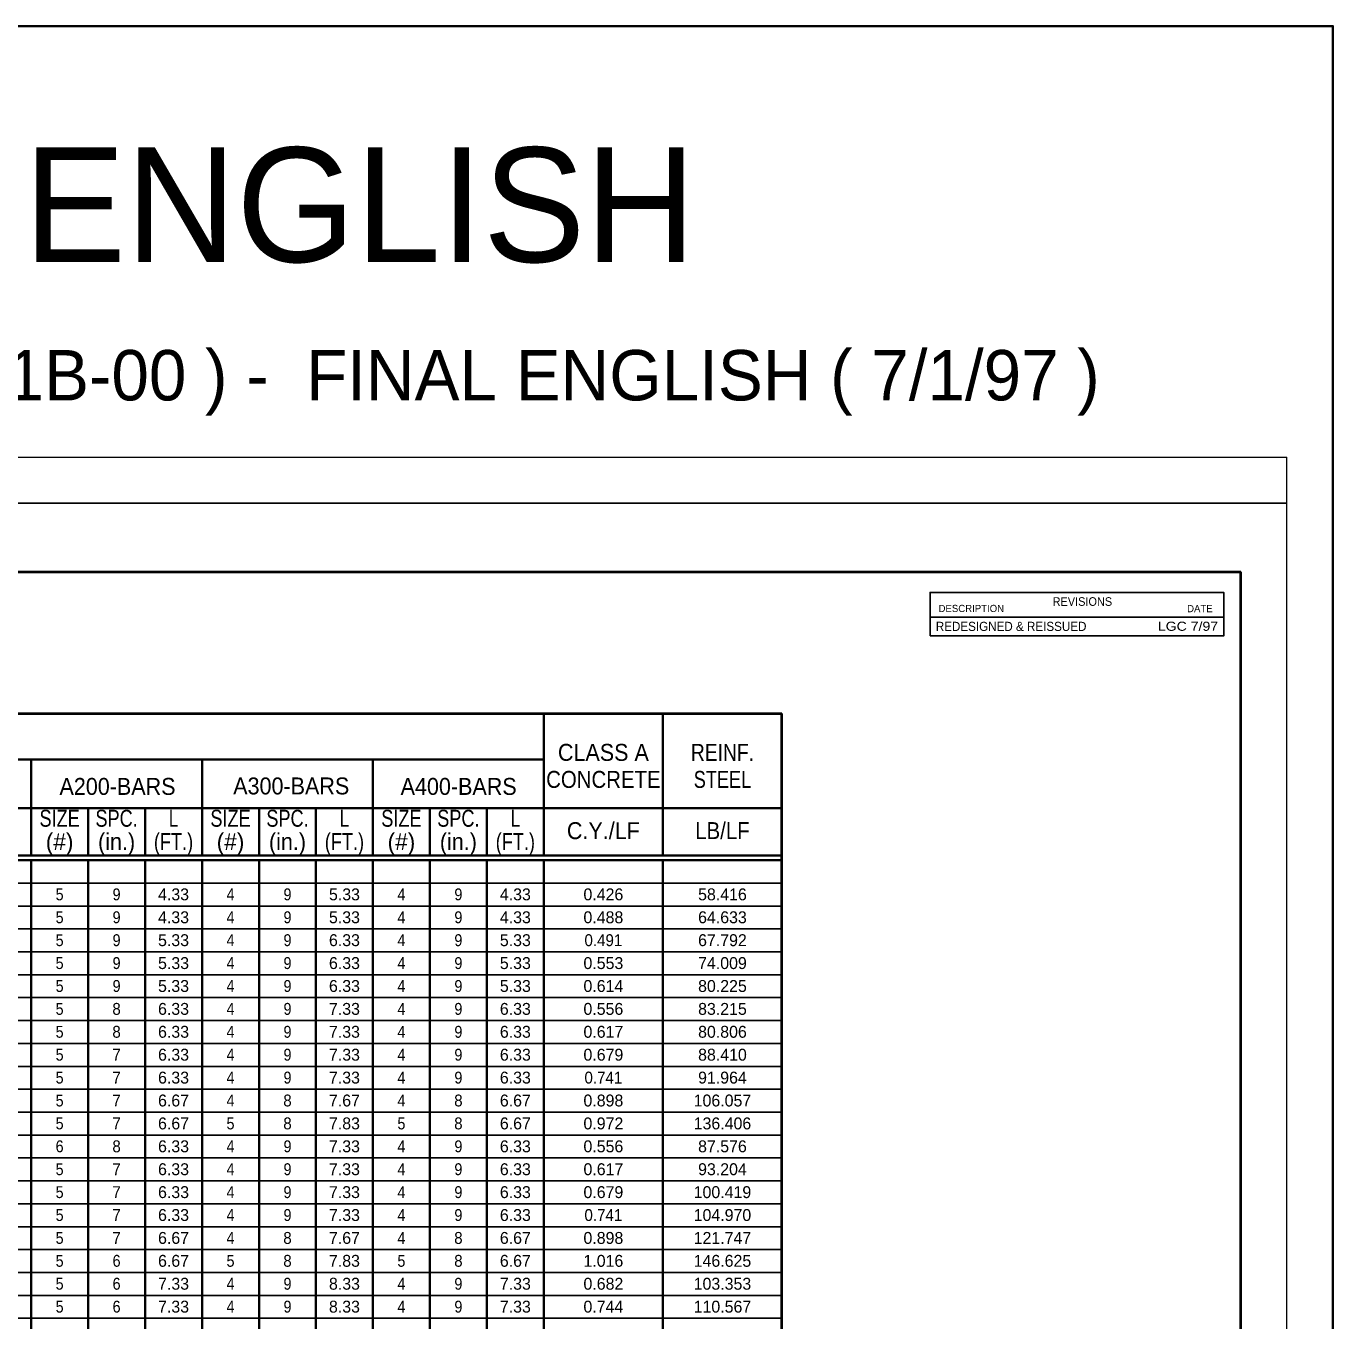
# Model space of a CAD drawing. Extents: x -55 to 315, y -59 to 225.
# Drawn here: x 172.4 to 315, y 84.2 to 225.5 of the extents above; entities that cross this region are included whole.
import ezdxf
from ezdxf.enums import TextEntityAlignment as Align

# ---------------------------------------------------------------- set-up
doc = ezdxf.new("R2010")
doc.units = 0
doc.header["$LTSCALE"] = 0.52
for name, color, linetype, lineweight in [('1', 7, 'Continuous', 35), ('25', 7, 'Continuous', 25), ('60', 7, 'Continuous', 25)]:
    doc.layers.add(name, color=color, linetype=linetype, lineweight=lineweight)
doc.layers.add('2', color=7, linetype='Continuous')

msp = doc.modelspace()

# ---------------------------------------------------------------- linework, layer by layer
at = {"layer": '1', "lineweight": 13}
for p in [(-50.0064, 178.4377), (309.9936, -51.5623)]:
    msp.add_line(p, (309.9936, 178.4377), dxfattribs=at)
at = {"layer": '1', "lineweight": 40}
for p, q in [((-20.0064, 165.9377), (304.9936, 165.9377)), ((304.9936, -39.0623), (304.9936, 165.9377)), ((28.9194, 150.4485), (254.8811, 150.4485)), ((254.8811, 134.4485), (254.8811, 150.4485)), ((254.8811, -0.5515), (254.8811, 134.4485))]:
    msp.add_line(p, q, dxfattribs=at)
at = {"layer": '1'}
for p, q in [((228.8811, 134.9485), (228.8811, 150.4485)), ((241.8811, 134.9485), (241.8811, 150.4485)), ((172.9011, 134.9485), (172.9011, 145.4485)), ((191.5611, 134.9485), (191.5611, 145.4485)), ((210.2211, 134.9485), (210.2211, 145.4485)), ((60.9411, 140.1393), (254.8811, 140.1393)), ((179.1211, 134.9485), (179.1211, 140.1393)), ((185.3411, 134.9485), (185.3411, 140.1393)), ((197.7811, 134.9485), (197.7811, 140.1393)), ((204.0011, 134.9485), (204.0011, 140.1393)), ((216.4411, 134.9485), (216.4411, 140.1393)), ((222.6611, 134.9485), (222.6611, 140.1393)), ((28.9194, 134.9485), (254.8811, 134.9485)), ((28.9194, 134.4485), (254.8811, 134.4485)), ((172.9011, -0.5515), (172.9011, 134.4485)), ((179.1211, -0.5515), (179.1211, 134.4485)), ((185.3411, -0.5515), (185.3411, 134.4485)), ((191.5611, -0.5515), (191.5611, 134.4485)), ((197.7811, -0.5515), (197.7811, 134.4485)), ((204.0011, -0.5515), (204.0011, 134.4485)), ((210.2211, -0.5515), (210.2211, 134.4485)), ((216.4411, -0.5515), (216.4411, 134.4485)), ((222.6611, -0.5515), (222.6611, 134.4485)), ((228.8811, -0.5515), (228.8811, 134.4485)), ((241.8811, -0.5515), (241.8811, 134.4485))]:
    msp.add_line(p, q, dxfattribs=at)
msp.add_lwpolyline([(-54.6806, -58.5657), (315.0286, -58.5657), (315.0286, 225.4868), (-54.6806, 225.4868)], close=True, dxfattribs=at)
at = {"layer": '1', "lineweight": 25}
msp.add_lwpolyline([(-35.0064, -46.5623), (-35.0064, 173.4377), (309.9936, 173.4377)], dxfattribs=at)
at = {"layer": '1'}
msp.add_lwpolyline([(28.9194, 145.4485), (60.9411, 145.4485), (228.8811, 145.4485)], dxfattribs=at)
at = {"layer": '25'}
msp.add_line((271.0461, 160.9777), (303.1111, 160.9777), dxfattribs=at)
msp.add_lwpolyline([(271.0461, 158.931), (303.1169, 158.931), (303.1169, 163.686), (271.0461, 163.686)], close=True, dxfattribs=at)
at = {"layer": '60'}
for p, q in [((-3.1814, 131.9485), (254.8811, 131.9485)), ((15.4786, 129.4485), (254.8811, 129.4485)), ((-3.1814, 126.9485), (254.8811, 126.9485)), ((15.4786, 124.4485), (254.8811, 124.4485)), ((15.4786, 121.9485), (254.8811, 121.9485)), ((-3.1814, 119.4485), (254.8811, 119.4485)), ((15.4786, 116.9485), (254.8811, 116.9485)), ((15.4786, 114.4485), (254.8811, 114.4485)), ((15.4786, 111.9485), (254.8811, 111.9485)), ((15.4786, 109.4485), (254.8811, 109.4485)), ((15.4786, 106.9485), (254.8811, 106.9485)), ((-2.9839, 104.4485), (254.8811, 104.4485)), ((15.4786, 101.9485), (254.8811, 101.9485)), ((15.4786, 99.4485), (254.8811, 99.4485)), ((15.4786, 96.9485), (254.8811, 96.9485)), ((15.4786, 94.4485), (254.8811, 94.4485)), ((15.4786, 91.9485), (254.8811, 91.9485)), ((-3.1814, 89.4485), (254.8811, 89.4485)), ((15.4786, 86.9485), (254.8811, 86.9485)), ((15.4786, 84.4485), (254.8811, 84.4485))]:
    msp.add_line(p, q, dxfattribs=at)

# ---------------------------------------------------------------- texts
at = {"layer": '1'}
for s, height, p in [('1988/96 SPECS - FINAL ENGLISH', 12.5, (114.4782, 199.7435)), ('( p. 54A ) ONE CELL REINF. CONC. BOX CULVERT - ( RCB1-1B-00 ) -  FINAL ENGLISH ( 7/1/97 )', 5.5, (126.0952, 184.6352))]:
    msp.add_text(s, height=height, dxfattribs=at).set_placement(p, align=Align.CENTER)
at = {"layer": '2'}
for s, height, width, p in [('CLASS A', 1.85, 0.95, (235.3807, 145.2935)), ('REINF.', 1.85, 0.85, (248.3815, 145.2935)), ('CONCRETE', 1.85, 0.9, (235.3811, 142.3435)), ('STEEL', 1.85, 0.8, (248.3807, 142.3435)), ('A200-BARS', 1.85, 0.95, (182.3319, 141.5785)), ('A300-BARS', 1.85, 0.95, (201.3011, 141.6277)), ('A400-BARS', 1.85, 0.95, (219.5794, 141.5785)), ('SIZE', 1.85, 0.8, (176.0107, 138.1002)), ('SPC.', 1.85, 0.8, (182.2302, 138.1002)), ('L', 1.85, 0.75, (188.4507, 138.1002)), ('SIZE', 1.85, 0.8, (194.6707, 138.1002)), ('SPC.', 1.85, 0.8, (200.8902, 138.1002)), ('L', 1.85, 0.75, (207.1107, 138.1002)), ('SIZE', 1.85, 0.8, (213.3307, 138.1002)), ('SPC.', 1.85, 0.8, (219.5503, 138.1002)), ('L', 1.85, 0.75, (225.7707, 138.1002)), ('C.Y./LF', 1.85, 0.95, (235.3811, 136.7502)), ('LB/LF', 1.85, 0.9, (248.3811, 136.7552)), ('(in.)', 1.85, 0.95, (182.2302, 135.5502)), ('(FT.)', 1.85, 0.8, (188.4498, 135.5502)), ('(in.)', 1.85, 0.95, (200.8902, 135.5502)), ('(FT.)', 1.85, 0.8, (207.1098, 135.5502)), ('(in.)', 1.85, 0.95, (219.5503, 135.5502)), ('(FT.)', 1.85, 0.8, (225.7698, 135.5502)), ('5', 1.3, 0.9, (176.0107, 130.0693)), ('9', 1.3, 0.9, (182.2315, 130.0693)), ('4', 1.3, 0.9, (194.6707, 130.0693)), ('9', 1.3, 0.9, (200.8915, 130.0693)), ('4', 1.3, 0.9, (213.3307, 130.0693)), ('9', 1.3, 0.9, (219.5515, 130.0693)), ('5', 1.3, 0.9, (176.0107, 127.5693)), ('9', 1.3, 0.9, (182.2315, 127.5693)), ('4', 1.3, 0.9, (194.6707, 127.5693)), ('9', 1.3, 0.9, (200.8915, 127.5693)), ('4', 1.3, 0.9, (213.3307, 127.5693)), ('9', 1.3, 0.9, (219.5515, 127.5693)), ('5', 1.3, 0.9, (176.0107, 125.0693)), ('9', 1.3, 0.9, (182.2315, 125.0693)), ('4', 1.3, 0.9, (194.6707, 125.0693)), ('9', 1.3, 0.9, (200.8915, 125.0693)), ('4', 1.3, 0.9, (213.3307, 125.0693)), ('9', 1.3, 0.9, (219.5515, 125.0693)), ('0.491', 1.3, 0.95, (235.3811, 125.0693)), ('5', 1.3, 0.9, (176.0107, 122.5693)), ('9', 1.3, 0.9, (182.2315, 122.5693)), ('4', 1.3, 0.9, (194.6707, 122.5693)), ('9', 1.3, 0.9, (200.8915, 122.5693)), ('4', 1.3, 0.9, (213.3307, 122.5693)), ('9', 1.3, 0.9, (219.5515, 122.5693)), ('5', 1.3, 0.9, (176.0107, 120.0693)), ('9', 1.3, 0.9, (182.2315, 120.0693)), ('4', 1.3, 0.9, (194.6707, 120.0693)), ('9', 1.3, 0.9, (200.8915, 120.0693)), ('4', 1.3, 0.9, (213.3307, 120.0693)), ('9', 1.3, 0.9, (219.5515, 120.0693)), ('5', 1.3, 0.9, (176.0107, 117.5693)), ('8', 1.3, 0.95, (182.2311, 117.5693)), ('4', 1.3, 0.9, (194.6707, 117.5693)), ('9', 1.3, 0.9, (200.8915, 117.5693)), ('4', 1.3, 0.9, (213.3307, 117.5693)), ('9', 1.3, 0.9, (219.5515, 117.5693)), ('5', 1.3, 0.9, (176.0107, 115.0693)), ('8', 1.3, 0.95, (182.2311, 115.0693)), ('4', 1.3, 0.9, (194.6707, 115.0693)), ('9', 1.3, 0.9, (200.8915, 115.0693)), ('4', 1.3, 0.9, (213.3307, 115.0693)), ('9', 1.3, 0.9, (219.5515, 115.0693)), ('5', 1.3, 0.9, (176.0107, 112.5693)), ('7', 1.3, 0.95, (182.2315, 112.5693)), ('4', 1.3, 0.9, (194.6707, 112.5693)), ('9', 1.3, 0.9, (200.8915, 112.5693)), ('4', 1.3, 0.9, (213.3307, 112.5693)), ('9', 1.3, 0.9, (219.5515, 112.5693)), ('5', 1.3, 0.9, (176.0107, 110.0693)), ('7', 1.3, 0.95, (182.2315, 110.0693)), ('4', 1.3, 0.9, (194.6707, 110.0693)), ('9', 1.3, 0.9, (200.8915, 110.0693)), ('4', 1.3, 0.9, (213.3307, 110.0693)), ('9', 1.3, 0.9, (219.5515, 110.0693)), ('0.741', 1.3, 0.95, (235.3811, 110.0693)), ('5', 1.3, 0.9, (176.0107, 107.5693)), ('7', 1.3, 0.95, (182.2315, 107.5693)), ('4', 1.3, 0.9, (194.6707, 107.5693)), ('8', 1.3, 0.95, (200.8911, 107.5693)), ('4', 1.3, 0.9, (213.3307, 107.5693)), ('8', 1.3, 0.95, (219.5511, 107.5693)), ('5', 1.3, 0.9, (176.0107, 105.0693)), ('7', 1.3, 0.95, (182.2315, 105.0693)), ('5', 1.3, 0.9, (194.6707, 105.0693)), ('8', 1.3, 0.95, (200.8911, 105.0693)), ('5', 1.3, 0.9, (213.3307, 105.0693)), ('8', 1.3, 0.95, (219.5511, 105.0693)), ('6', 1.3, 0.9, (176.0107, 102.5693)), ('8', 1.3, 0.95, (182.2311, 102.5693)), ('4', 1.3, 0.9, (194.6707, 102.5693)), ('9', 1.3, 0.9, (200.8915, 102.5693)), ('4', 1.3, 0.9, (213.3307, 102.5693)), ('9', 1.3, 0.9, (219.5515, 102.5693)), ('5', 1.3, 0.9, (176.0107, 100.0693)), ('7', 1.3, 0.95, (182.2315, 100.0693)), ('4', 1.3, 0.9, (194.6707, 100.0693)), ('9', 1.3, 0.9, (200.8915, 100.0693)), ('4', 1.3, 0.9, (213.3307, 100.0693)), ('9', 1.3, 0.9, (219.5515, 100.0693)), ('5', 1.3, 0.9, (176.0107, 97.5693)), ('7', 1.3, 0.95, (182.2315, 97.5693)), ('4', 1.3, 0.9, (194.6707, 97.5693)), ('9', 1.3, 0.9, (200.8915, 97.5693)), ('4', 1.3, 0.9, (213.3307, 97.5693)), ('9', 1.3, 0.9, (219.5515, 97.5693)), ('5', 1.3, 0.9, (176.0107, 95.0693)), ('7', 1.3, 0.95, (182.2315, 95.0693)), ('4', 1.3, 0.9, (194.6707, 95.0693)), ('9', 1.3, 0.9, (200.8915, 95.0693)), ('4', 1.3, 0.9, (213.3307, 95.0693)), ('9', 1.3, 0.9, (219.5515, 95.0693)), ('0.741', 1.3, 0.95, (235.3811, 95.0693)), ('5', 1.3, 0.9, (176.0107, 92.5693)), ('7', 1.3, 0.95, (182.2315, 92.5693)), ('4', 1.3, 0.9, (194.6707, 92.5693)), ('8', 1.3, 0.95, (200.8911, 92.5693)), ('4', 1.3, 0.9, (213.3307, 92.5693)), ('8', 1.3, 0.95, (219.5511, 92.5693)), ('5', 1.3, 0.9, (176.0107, 90.0693)), ('6', 1.3, 0.9, (182.2307, 90.0693)), ('5', 1.3, 0.9, (194.6707, 90.0693)), ('8', 1.3, 0.95, (200.8911, 90.0693)), ('5', 1.3, 0.9, (213.3307, 90.0693)), ('8', 1.3, 0.95, (219.5511, 90.0693)), ('5', 1.3, 0.9, (176.0107, 87.5693)), ('6', 1.3, 0.9, (182.2307, 87.5693)), ('4', 1.3, 0.9, (194.6707, 87.5693)), ('9', 1.3, 0.9, (200.8915, 87.5693)), ('4', 1.3, 0.9, (213.3307, 87.5693)), ('9', 1.3, 0.9, (219.5515, 87.5693)), ('5', 1.3, 0.9, (176.0107, 85.0693)), ('6', 1.3, 0.9, (182.2307, 85.0693)), ('4', 1.3, 0.9, (194.6707, 85.0693)), ('9', 1.3, 0.9, (200.8915, 85.0693)), ('4', 1.3, 0.9, (213.3307, 85.0693)), ('9', 1.3, 0.9, (219.5515, 85.0693))]:
    msp.add_text(s, height=height, dxfattribs=dict(at, width=width)).set_placement(p, align=Align.CENTER)
for s, height, p in [('(#)', 1.85, (176.0107, 135.5502)), ('(#)', 1.85, (194.6707, 135.5502)), ('(#)', 1.85, (213.3307, 135.5502)), ('4.33', 1.3, (188.4507, 130.0693)), ('5.33', 1.3, (207.1107, 130.0693)), ('4.33', 1.3, (225.7707, 130.0693)), ('0.426', 1.3, (235.3807, 130.0693)), ('58.416', 1.3, (248.3811, 130.0693)), ('4.33', 1.3, (188.4507, 127.5693)), ('5.33', 1.3, (207.1107, 127.5693)), ('4.33', 1.3, (225.7707, 127.5693)), ('0.488', 1.3, (235.3811, 127.5693)), ('64.633', 1.3, (248.3811, 127.5693)), ('5.33', 1.3, (188.4507, 125.0693)), ('6.33', 1.3, (207.1107, 125.0693)), ('5.33', 1.3, (225.7707, 125.0693)), ('67.792', 1.3, (248.3815, 125.0693)), ('5.33', 1.3, (188.4507, 122.5693)), ('6.33', 1.3, (207.1107, 122.5693)), ('5.33', 1.3, (225.7707, 122.5693)), ('0.553', 1.3, (235.3815, 122.5693)), ('74.009', 1.3, (248.3811, 122.5693)), ('5.33', 1.3, (188.4507, 120.0693)), ('6.33', 1.3, (207.1107, 120.0693)), ('5.33', 1.3, (225.7707, 120.0693)), ('0.614', 1.3, (235.3807, 120.0693)), ('80.225', 1.3, (248.3811, 120.0693)), ('6.33', 1.3, (188.4507, 117.5693)), ('7.33', 1.3, (207.1107, 117.5693)), ('6.33', 1.3, (225.7707, 117.5693)), ('0.556', 1.3, (235.3807, 117.5693)), ('83.215', 1.3, (248.3811, 117.5693)), ('6.33', 1.3, (188.4507, 115.0693)), ('7.33', 1.3, (207.1107, 115.0693)), ('6.33', 1.3, (225.7707, 115.0693)), ('0.617', 1.3, (235.3815, 115.0693)), ('80.806', 1.3, (248.3811, 115.0693)), ('6.33', 1.3, (188.4507, 112.5693)), ('7.33', 1.3, (207.1107, 112.5693)), ('6.33', 1.3, (225.7707, 112.5693)), ('0.679', 1.3, (235.3815, 112.5693)), ('88.410', 1.3, (248.3815, 112.5693)), ('6.33', 1.3, (188.4507, 110.0693)), ('7.33', 1.3, (207.1107, 110.0693)), ('6.33', 1.3, (225.7707, 110.0693)), ('91.964', 1.3, (248.3811, 110.0693)), ('6.67', 1.3, (188.4507, 107.5693)), ('7.67', 1.3, (207.1107, 107.5693)), ('6.67', 1.3, (225.7707, 107.5693)), ('0.898', 1.3, (235.3811, 107.5693)), ('106.057', 1.3, (248.3807, 107.5693)), ('6.67', 1.3, (188.4507, 105.0693)), ('7.83', 1.3, (207.1107, 105.0693)), ('6.67', 1.3, (225.7707, 105.0693)), ('0.972', 1.3, (235.3811, 105.0693)), ('136.406', 1.3, (248.3815, 105.0693)), ('6.33', 1.3, (188.4507, 102.5693)), ('7.33', 1.3, (207.1107, 102.5693)), ('6.33', 1.3, (225.7707, 102.5693)), ('0.556', 1.3, (235.3807, 102.5693)), ('87.576', 1.3, (248.3811, 102.5693)), ('6.33', 1.3, (188.4507, 100.0693)), ('7.33', 1.3, (207.1107, 100.0693)), ('6.33', 1.3, (225.7707, 100.0693)), ('0.617', 1.3, (235.3815, 100.0693)), ('93.204', 1.3, (248.3811, 100.0693)), ('6.33', 1.3, (188.4507, 97.5693)), ('7.33', 1.3, (207.1107, 97.5693)), ('6.33', 1.3, (225.7707, 97.5693)), ('0.679', 1.3, (235.3815, 97.5693)), ('100.419', 1.3, (248.3807, 97.5693)), ('6.33', 1.3, (188.4507, 95.0693)), ('7.33', 1.3, (207.1107, 95.0693)), ('6.33', 1.3, (225.7707, 95.0693)), ('104.970', 1.3, (248.3811, 95.0693)), ('6.67', 1.3, (188.4507, 92.5693)), ('7.67', 1.3, (207.1107, 92.5693)), ('6.67', 1.3, (225.7707, 92.5693)), ('0.898', 1.3, (235.3811, 92.5693)), ('121.747', 1.3, (248.3807, 92.5693)), ('6.67', 1.3, (188.4507, 90.0693)), ('7.83', 1.3, (207.1107, 90.0693)), ('6.67', 1.3, (225.7707, 90.0693)), ('1.016', 1.3, (235.3807, 90.0693)), ('146.625', 1.3, (248.3815, 90.0693)), ('7.33', 1.3, (188.4507, 87.5693)), ('8.33', 1.3, (207.1107, 87.5693)), ('7.33', 1.3, (225.7707, 87.5693)), ('0.682', 1.3, (235.3811, 87.5693)), ('103.353', 1.3, (248.3807, 87.5693)), ('7.33', 1.3, (188.4507, 85.0693)), ('8.33', 1.3, (207.1107, 85.0693)), ('7.33', 1.3, (225.7707, 85.0693)), ('0.744', 1.3, (235.3807, 85.0693)), ('110.567', 1.3, (248.3807, 85.0693))]:
    msp.add_text(s, height=height, dxfattribs=at).set_placement(p, align=Align.CENTER)
at = {"layer": '25'}
for s, height, width, p in [('REVISIONS', 0.9395, 0.95, (284.4303, 162.2135)), ('REDESIGNED & REISSUED', 1, 0.95, (271.6769, 159.4702)), ('LGC 7/97 ', 1, 1.15, (295.9186, 159.4852))]:
    msp.add_text(s, height=height, dxfattribs=dict(at, width=width)).set_placement(p)
for s, p in [('DESCRIPTION', (271.9769, 161.5377)), ('DATE', (299.1144, 161.5193))]:
    msp.add_text(s, height=0.7829, dxfattribs=at).set_placement(p)

doc.saveas('drawing.dxf')
